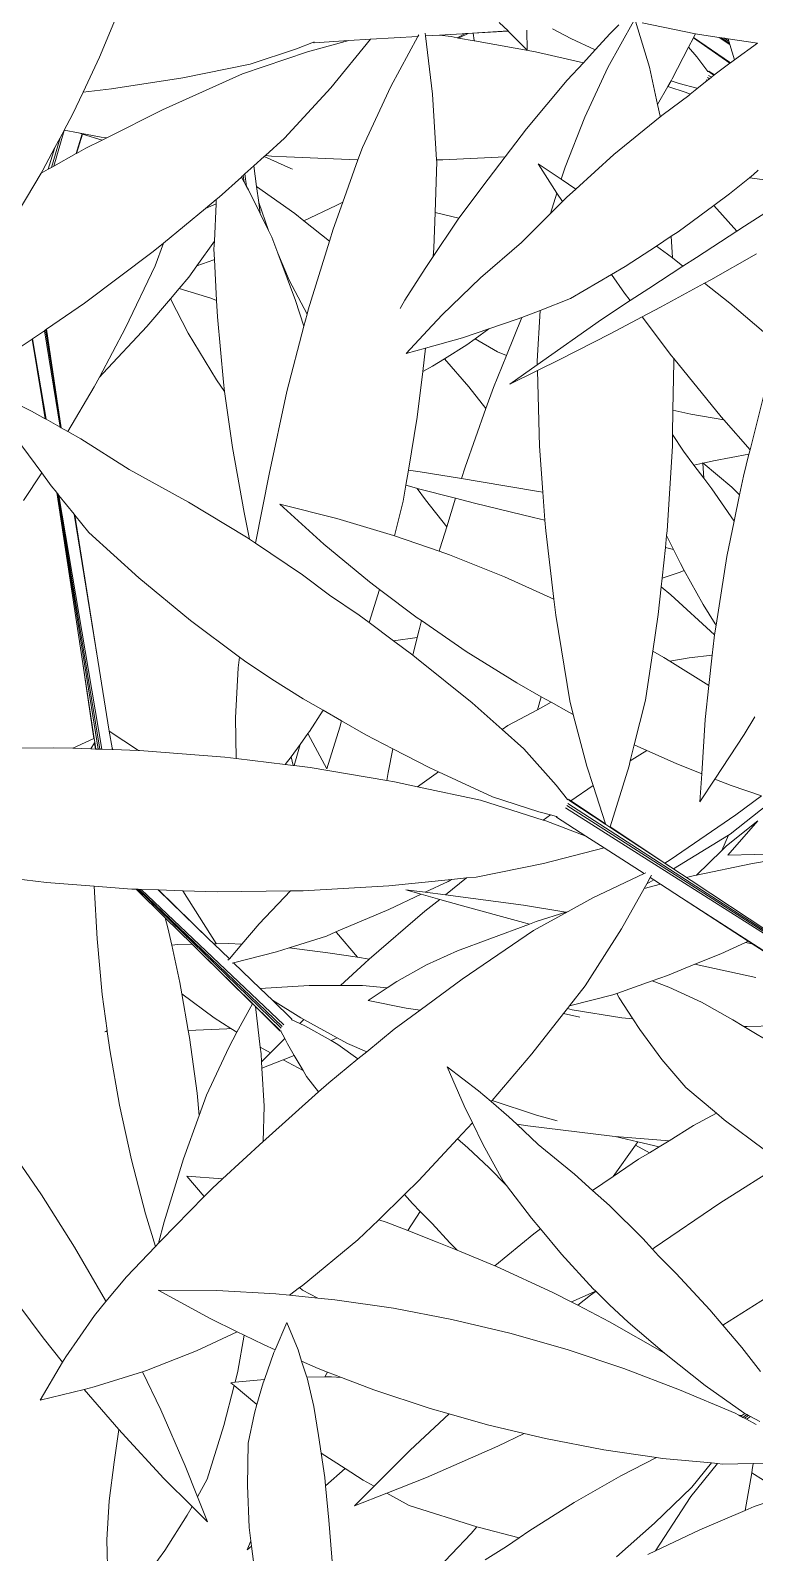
# Model space of a CAD drawing. Header units: millimetres. Extents: x 18 to 174501, y 22 to 24571.
# Drawn here: x 21893.9 to 22061.1, y 16899.7 to 17250.8 of the extents above; entities that cross this region are included whole.
import ezdxf

# ---------------------------------------------------------------- set-up
doc = ezdxf.new("R2010")
doc.units = ezdxf.units.MM
doc.header["$MEASUREMENT"] = 0
doc.layers.add('Edges', color=7, linetype='Continuous', lineweight=18)

# ---------------------------------------------------------------- blocks, each defined once
blk = doc.blocks.new('BAMBOOPLAN')
at = {"layer": 'Edges'}
for p, q in [((-0.7357, 1.843), (-0.6555, 2.0363)), ((0.6116, 1.9291), (0.5829, 1.9575)), ((1.0262, 1.963), (0.9413, 1.8085)), ((1.0326, 1.9614), (1.078, 1.8103)), ((0.1581, 1.9018), (0.3147, 1.9112)), ((0.2256, 1.7466), (0.3147, 1.9112)), ((0.3147, 1.9112), (0.3177, 1.9169)), ((0.339, 1.9127), (0.3379, 1.9216)), ((0.339, 1.9127), (0.386, 1.9155)), ((0.3623, 1.7207), (0.339, 1.9127)), ((0.386, 1.9155), (0.4607, 1.92)), ((0.386, 1.9155), (0.4238, 1.9104)), ((0.4238, 1.9104), (0.4435, 1.9069)), ((0.4435, 1.9069), (0.4719, 1.9206)), ((0.4435, 1.9069), (0.4486, 1.9059)), ((0.4486, 1.9059), (0.4544, 1.9087)), ((0.4807, 1.9211), (0.4544, 1.9087)), ((0.4544, 1.9087), (0.4802, 1.9211)), ((0.4607, 1.92), (0.6116, 1.9291)), ((0.4607, 1.92), (0.4719, 1.9206)), ((0.4719, 1.9206), (0.4802, 1.9211)), ((0.4802, 1.9211), (0.4807, 1.9211)), ((0.4807, 1.9211), (0.4966, 1.922)), ((0.4966, 1.922), (0.6122, 1.9285)), ((0.4966, 1.922), (0.4999, 1.898)), ((0.6122, 1.9285), (0.6116, 1.9291)), ((0.6753, 1.8659), (0.6122, 1.9285)), ((0.6753, 1.8659), (0.6736, 1.9319)), ((0.7587, 1.9367), (0.8189, 1.9047)), ((0.8992, 1.8666), (0.9488, 1.9204)), ((0.9488, 1.9204), (0.9773, 1.9489)), ((1.0547, 1.9559), (1.2301, 1.92)), ((1.2071, 1.8754), (1.2231, 1.9065)), ((1.2231, 1.9065), (1.2235, 1.9072)), ((1.2231, 1.9065), (1.3438, 1.8225)), ((1.2235, 1.9072), (1.2301, 1.92)), ((1.2235, 1.9072), (1.3454, 1.8236)), ((1.2301, 1.92), (1.243, 1.9173)), ((1.243, 1.9173), (1.3084, 1.9077)), ((1.3432, 1.8844), (1.3084, 1.9077)), ((1.3084, 1.9077), (1.3164, 1.9066)), ((1.3417, 1.8894), (1.3164, 1.9066)), ((1.3164, 1.9066), (1.3255, 1.9052)), ((-0.2638, 1.7878), (-0.0498, 1.8601)), ((-0.2385, 1.8203), (-0.0862, 1.8703)), ((-0.0862, 1.8703), (-0.0302, 1.8926)), ((-0.0498, 1.8601), (0.0861, 1.8975)), ((-0.0302, 1.8926), (-0.0282, 1.8935)), ((-0.0281, 1.8906), (-0.0302, 1.8926)), ((-0.0281, 1.8906), (0.0861, 1.8975)), ((0.0272, 1.7417), (0.1581, 1.9018)), ((0.0861, 1.8975), (0.1581, 1.9018)), ((0.4486, 1.9059), (0.5001, 1.8966)), ((0.5016, 1.8963), (0.4999, 1.898)), ((0.4999, 1.898), (0.5001, 1.8966)), ((0.5001, 1.8966), (0.5016, 1.8963)), ((0.5016, 1.8963), (0.7019, 1.8599)), ((0.7019, 1.8599), (0.8603, 1.8244)), ((0.8189, 1.9047), (0.8992, 1.8666)), ((0.8603, 1.8244), (0.8992, 1.8666)), ((1.1531, 1.771), (1.2071, 1.8754)), ((1.2071, 1.8754), (1.2348, 1.8436)), ((1.3255, 1.9052), (1.3398, 1.8953)), ((1.3255, 1.9052), (1.3373, 1.9035)), ((1.3373, 1.9035), (1.4342, 1.8893)), ((1.3373, 1.9035), (1.3398, 1.8953)), ((1.3398, 1.8953), (1.3417, 1.8894)), ((1.3417, 1.8894), (1.3432, 1.8844)), ((1.3432, 1.8844), (1.3591, 1.8337)), ((1.3591, 1.8337), (1.4342, 1.8891)), ((-0.79, 1.728), (-0.7357, 1.843)), ((-0.4613, 1.775), (-0.2385, 1.8203)), ((0.8073, 1.7669), (0.8603, 1.8244)), ((0.9413, 1.8085), (0.8646, 1.6452)), ((1.078, 1.8103), (1.1051, 1.6867)), ((1.2348, 1.8436), (1.2713, 1.7961)), ((1.2948, 1.7864), (1.3438, 1.8225)), ((1.3438, 1.8225), (1.3454, 1.8236)), ((1.3454, 1.8236), (1.3591, 1.8337)), ((-0.6963, 1.7387), (-0.4613, 1.775)), ((-0.5281, 1.669), (-0.2638, 1.7878)), ((0.6728, 1.6069), (0.8073, 1.7669)), ((1.1388, 1.7458), (1.1497, 1.7649)), ((1.1497, 1.7649), (1.1531, 1.771)), ((1.1497, 1.7649), (1.1762, 1.756)), ((1.1762, 1.756), (1.2344, 1.7403)), ((1.2347, 1.738), (1.2688, 1.7654)), ((1.2688, 1.7654), (1.2648, 1.768)), ((1.2688, 1.7654), (1.276, 1.7713)), ((1.276, 1.7713), (1.2693, 1.7757)), ((1.2738, 1.7968), (1.2713, 1.7961)), ((1.2713, 1.7961), (1.2728, 1.7941)), ((1.2824, 1.7764), (1.2728, 1.7828)), ((1.2756, 1.7961), (1.2738, 1.7968)), ((1.2756, 1.7961), (1.2925, 1.7846)), ((1.276, 1.7713), (1.2824, 1.7764)), ((1.2761, 1.7934), (1.291, 1.7833)), ((1.2824, 1.7764), (1.291, 1.7833)), ((1.291, 1.7833), (1.2925, 1.7846)), ((1.2925, 1.7846), (1.2948, 1.7864)), ((-0.8248, 1.6543), (-0.79, 1.728)), ((-0.79, 1.728), (-0.6963, 1.7387)), ((-0.1255, 1.5754), (0.0272, 1.7417)), ((0.1311, 1.5453), (0.2256, 1.7466)), ((0.376, 1.5047), (0.3623, 1.7207)), ((1.1051, 1.6867), (1.1388, 1.7458)), ((1.1236, 1.6542), (1.2081, 1.7166)), ((1.1388, 1.7458), (1.1991, 1.726)), ((1.1991, 1.726), (1.213, 1.7205)), ((1.2081, 1.7166), (1.213, 1.7205)), ((1.213, 1.7205), (1.2347, 1.738)), ((1.2347, 1.738), (1.2344, 1.7403)), ((1.2344, 1.7403), (1.2365, 1.7397)), ((-0.7118, 1.5771), (-0.5281, 1.669)), ((1.1051, 1.6867), (1.1135, 1.6483)), ((-0.8528, 1.6018), (-0.8248, 1.6543)), ((0.6019, 1.5144), (0.6728, 1.6069)), ((0.8646, 1.6452), (0.7999, 1.4803)), ((0.9608, 1.5223), (1.1138, 1.6463)), ((1.1135, 1.6483), (1.1138, 1.6463)), ((1.1138, 1.6463), (1.1236, 1.6542)), ((-0.8657, 1.5774), (-0.8947, 1.4791)), ((-0.8529, 1.6016), (-0.8868, 1.4835)), ((-0.8832, 1.5446), (-0.8657, 1.5774)), ((-0.8657, 1.5774), (-0.8529, 1.6016)), ((-0.8529, 1.6016), (-0.8528, 1.6018)), ((-0.8528, 1.6018), (-0.8055, 1.5932)), ((-0.8128, 1.5248), (-0.7933, 1.5896)), ((-0.8123, 1.5251), (-0.7925, 1.5894)), ((-0.8055, 1.5932), (-0.7308, 1.5797)), ((-0.8055, 1.5932), (-0.7933, 1.5896)), ((-0.7933, 1.5896), (-0.7925, 1.5894)), ((-0.7925, 1.5894), (-0.7266, 1.5698)), ((-0.7808, 1.5426), (-0.7266, 1.5698)), ((-0.7308, 1.5797), (-0.7118, 1.5771)), ((-0.7266, 1.5698), (-0.7118, 1.5771)), ((-0.1889, 1.5185), (-0.1255, 1.5754)), ((-0.9225, 1.4708), (-0.8832, 1.5446)), ((-0.905, 1.4733), (-0.8832, 1.5446)), ((-0.8868, 1.4835), (-0.8128, 1.5248)), ((-0.8128, 1.5248), (-0.8123, 1.5251)), ((-0.8123, 1.5251), (-0.7808, 1.5426)), ((-0.2266, 1.4846), (-0.1925, 1.5153)), ((-0.1925, 1.5153), (-0.1889, 1.5185)), ((-0.1052, 1.4756), (-0.1925, 1.5153)), ((-0.1889, 1.5185), (-0.1687, 1.5167)), ((-0.1687, 1.5167), (-0.1196, 1.5145)), ((-0.1196, 1.5145), (0.114, 1.5043)), ((0.1165, 1.5043), (0.1311, 1.5453)), ((0.3969, 1.5048), (0.6019, 1.5144)), ((0.5457, 1.441), (0.6019, 1.5144)), ((0.8354, 1.4082), (0.9608, 1.5223)), ((-1.0285, 1.2928), (-0.9289, 1.46)), ((-0.905, 1.4733), (-0.9289, 1.46)), ((-0.9289, 1.46), (-0.9225, 1.4708)), ((-0.905, 1.4733), (-0.8947, 1.4791)), ((-0.8947, 1.4791), (-0.8868, 1.4835)), ((-0.2616, 1.4533), (-0.2562, 1.458)), ((-0.2562, 1.458), (-0.2266, 1.4846)), ((-0.2562, 1.458), (-0.2506, 1.4168)), ((-0.2178, 1.417), (-0.2266, 1.4846)), ((-0.0995, 1.4734), (-0.1052, 1.4756)), ((0.0669, 1.3653), (0.1165, 1.5043)), ((0.114, 1.5043), (0.1165, 1.5043)), ((0.3708, 1.3308), (0.3763, 1.4987)), ((0.376, 1.5047), (0.3969, 1.5048)), ((0.3763, 1.4987), (0.376, 1.5047)), ((0.7114, 1.4913), (0.773, 1.395)), ((0.7114, 1.4913), (0.7873, 1.4404)), ((0.7999, 1.4803), (0.7873, 1.4404)), ((1.4078, 1.4455), (1.4214, 1.4565)), ((1.4214, 1.4565), (1.4373, 1.4704)), ((-0.3412, 1.3818), (-0.2679, 1.4476)), ((-0.2679, 1.4476), (-0.2661, 1.4492)), ((-0.2653, 1.443), (-0.2679, 1.4476)), ((-0.2661, 1.4492), (-0.2616, 1.4533)), ((-0.2661, 1.4492), (-0.2653, 1.443)), ((-0.2586, 1.4311), (-0.2653, 1.443)), ((-0.2616, 1.4533), (-0.2586, 1.4311)), ((-0.2506, 1.4168), (-0.2586, 1.4311)), ((-0.244, 1.4052), (-0.2506, 1.4168)), ((-0.2062, 1.3281), (-0.244, 1.4052)), ((-0.0912, 1.3274), (-0.2178, 1.417)), ((-0.2108, 1.3634), (-0.2178, 1.417)), ((0.4499, 1.3121), (0.5457, 1.441)), ((0.7873, 1.4404), (0.8354, 1.4082)), ((0.8048, 1.3804), (0.8354, 1.4082)), ((1.3419, 1.3921), (1.4078, 1.4455)), ((1.5639, 1.4239), (1.4078, 1.4455)), ((-0.3868, 1.3442), (-0.3507, 1.3739)), ((-0.3868, 1.3442), (-0.3514, 1.3591)), ((-0.3571, 1.2365), (-0.3514, 1.3591)), ((-0.3514, 1.3591), (-0.3507, 1.3739)), ((-0.3507, 1.3739), (-0.3412, 1.3818)), ((-0.1787, 1.2718), (-0.2108, 1.3634)), ((-0.2062, 1.3281), (-0.2108, 1.3634)), ((0.0353, 1.2763), (0.0669, 1.3653)), ((0.0448, 1.3537), (0.0669, 1.3653)), ((0.773, 1.395), (0.7517, 1.3276)), ((0.7517, 1.3276), (0.7911, 1.3667)), ((0.773, 1.395), (0.7911, 1.3667)), ((0.7911, 1.3667), (0.8048, 1.3804)), ((1.2909, 1.3544), (1.3419, 1.3921)), ((1.3921, 1.2855), (1.5514, 1.388)), ((-0.5248, 1.2302), (-0.3868, 1.3442)), ((-0.1787, 1.2718), (-0.2062, 1.3281)), ((-0.0615, 1.3038), (-0.0912, 1.3274)), ((-0.0615, 1.3038), (0.0448, 1.3537)), ((0.3669, 1.2134), (0.3708, 1.3308)), ((0.4499, 1.3121), (0.3708, 1.3308)), ((0.4381, 1.2962), (0.4499, 1.3121)), ((0.6556, 1.232), (0.7517, 1.3276)), ((1.173, 1.2674), (1.2909, 1.3544)), ((1.2909, 1.3544), (1.3667, 1.269)), ((-0.1677, 1.2494), (-0.1787, 1.2718)), ((0.0229, 1.2364), (-0.0615, 1.3038)), ((0.0229, 1.2364), (0.0353, 1.2763)), ((0.3648, 1.1861), (0.4381, 1.2962)), ((1.1501, 1.2525), (1.173, 1.2674)), ((1.2334, 1.1828), (1.3667, 1.269)), ((1.3667, 1.269), (1.3921, 1.2855)), ((-0.5591, 1.2019), (-0.5248, 1.2302)), ((-0.5522, 1.155), (-0.5248, 1.2302)), ((-0.4144, 1.1549), (-0.3571, 1.2365)), ((-0.3583, 1.2098), (-0.3571, 1.2365)), ((-0.3566, 1.176), (-0.3583, 1.2098)), ((-0.1481, 1.1973), (-0.1677, 1.2494)), ((-0.0473, 1.0105), (0.0229, 1.2364)), ((0.3648, 1.1861), (0.3669, 1.2134)), ((0.5212, 1.116), (0.6556, 1.232)), ((0.9981, 1.1531), (1.101, 1.2203)), ((1.101, 1.2203), (1.1501, 1.2525)), ((1.101, 1.2203), (1.1378, 1.1936)), ((1.1501, 1.2525), (1.1537, 1.1811)), ((-0.7851, 1.0319), (-0.5591, 1.2019)), ((-0.6499, 0.9512), (-0.5522, 1.155)), ((-0.4408, 1.1174), (-0.4144, 1.1549)), ((-0.4144, 1.1549), (-0.3584, 1.1753)), ((-0.3584, 1.1753), (-0.3566, 1.176)), ((-0.3499, 1.0407), (-0.3566, 1.176)), ((-0.1105, 1.1073), (-0.1481, 1.1973)), ((-0.0894, 1.041), (-0.1481, 1.1973)), ((0.3383, 1.1462), (0.3648, 1.1861)), ((1.1378, 1.1936), (1.1537, 1.1811)), ((1.1537, 1.1811), (1.1886, 1.1537)), ((1.1886, 1.1537), (1.2334, 1.1828)), ((1.2803, 1.1093), (1.4314, 1.1941)), ((-0.4729, 1.08), (-0.4408, 1.1174)), ((-0.051, 0.9962), (-0.1105, 1.1073)), ((0.2708, 1.0421), (0.3383, 1.1462)), ((0.3947, 0.9937), (0.5212, 1.116)), ((0.8179, 1.0469), (0.9531, 1.1265)), ((0.9531, 1.1265), (0.9981, 1.1531)), ((0.9531, 1.1265), (0.9956, 1.0653)), ((1.0758, 1.0804), (1.1886, 1.1537)), ((1.2596, 1.098), (1.2803, 1.1093)), ((-0.5017, 1.0463), (-0.4729, 1.08)), ((-0.4729, 1.08), (-0.3686, 1.0481)), ((0.9956, 1.0653), (1.0145, 1.0403)), ((1.0145, 1.0403), (1.0758, 1.0804)), ((1.1144, 1.0189), (1.2596, 1.098)), ((1.2596, 1.098), (1.3434, 1.0323)), ((-0.9104, 0.9462), (-0.7851, 1.0319)), ((-0.5801, 0.9548), (-0.5017, 1.0463)), ((-0.5017, 1.0463), (-0.443, 0.9334)), ((-0.3686, 1.0481), (-0.3499, 1.0407)), ((-0.3472, 0.9875), (-0.3499, 1.0407)), ((-0.0615, 0.9561), (-0.0894, 1.041)), ((-0.051, 0.9962), (-0.0473, 1.0105)), ((0.2556, 1.014), (0.2708, 1.0421)), ((0.6573, 0.9847), (0.7173, 1.008)), ((0.7173, 1.008), (0.7077, 0.8411)), ((0.7173, 1.008), (0.8179, 1.0469)), ((0.9197, 0.9783), (1.0145, 1.0403)), ((1.0545, 0.9872), (1.1144, 1.0189)), ((1.3434, 1.0323), (1.5066, 0.8941)), ((-0.7233, 0.8013), (-0.5801, 0.9548)), ((-0.3273, 0.7712), (-0.3472, 0.9875)), ((-0.1177, 0.7409), (-0.0615, 0.9561)), ((-0.0615, 0.9561), (-0.051, 0.9962)), ((0.3465, 0.9417), (0.3947, 0.9937)), ((0.5488, 0.9476), (0.6419, 0.9788)), ((0.6063, 0.859), (0.6573, 0.9847)), ((0.6419, 0.9788), (0.6573, 0.9847)), ((0.9197, 0.9783), (0.708, 0.8288)), ((0.9485, 0.9313), (1.0545, 0.9872)), ((1.0545, 0.9872), (1.1512, 0.8588)), ((-1.0006, 0.8846), (-0.9579, 0.9138)), ((-0.9579, 0.9138), (-0.9571, 0.9143)), ((-0.9579, 0.9138), (-0.9247, 0.7133)), ((-0.9571, 0.9143), (-0.9178, 0.9412)), ((-0.9571, 0.9143), (-0.9122, 0.6495)), ((-0.9178, 0.9412), (-0.9137, 0.944)), ((-0.8662, 0.6235), (-0.9178, 0.9412)), ((-0.9137, 0.944), (-0.9115, 0.9455)), ((-0.8627, 0.6215), (-0.9137, 0.944)), ((-0.9115, 0.9455), (-0.9104, 0.9462)), ((-0.9115, 0.9455), (-0.877, 0.7169)), ((-0.9104, 0.9462), (-0.877, 0.7169)), ((-0.7363, 0.7886), (-0.6499, 0.9512)), ((-0.443, 0.9334), (-0.3497, 0.7789)), ((0.2761, 0.8656), (0.3465, 0.9417)), ((0.3399, 0.8838), (0.4611, 0.9183)), ((0.3465, 0.9417), (0.3467, 0.9439)), ((0.4611, 0.9183), (0.5488, 0.9476)), ((0.4755, 0.8945), (0.5038, 0.9149)), ((0.5038, 0.9149), (0.5488, 0.9476)), ((0.5038, 0.9149), (0.5764, 0.8712)), ((0.7829, 0.8467), (0.9485, 0.9313)), ((0.2761, 0.8656), (0.3399, 0.8838)), ((0.3305, 0.8065), (0.3399, 0.8838)), ((0.4024, 0.8486), (0.4755, 0.8945)), ((0.5636, 0.7536), (0.6063, 0.859)), ((0.5764, 0.8712), (0.6063, 0.859)), ((1.1512, 0.8588), (1.1584, 0.8499)), ((0.3123, 0.656), (0.3305, 0.8065)), ((0.3305, 0.8065), (0.363, 0.8239)), ((0.363, 0.8239), (0.4024, 0.8486)), ((0.4822, 0.7566), (0.4024, 0.8486)), ((0.6181, 0.7653), (0.708, 0.8288)), ((0.6181, 0.7653), (0.7085, 0.8099)), ((0.7077, 0.8411), (0.708, 0.8288)), ((0.7085, 0.8099), (0.7829, 0.8467)), ((0.7085, 0.8099), (0.7155, 0.5608)), ((1.1584, 0.839), (1.1558, 0.6791)), ((1.1584, 0.8499), (1.1584, 0.839)), ((1.1584, 0.8499), (1.3153, 0.6573)), ((-0.8405, 0.609), (-0.7533, 0.7565)), ((-0.7533, 0.7565), (-0.7363, 0.7886)), ((-0.7363, 0.7886), (-0.7233, 0.8013)), ((-0.3497, 0.7789), (-0.3232, 0.7408)), ((-0.3232, 0.7408), (-0.3273, 0.7712)), ((0.539, 0.6848), (0.4822, 0.7566)), ((0.539, 0.6848), (0.5636, 0.7536)), ((-1.0467, 0.7194), (-0.9604, 0.6766)), ((-0.9247, 0.7133), (-0.9147, 0.6509)), ((-0.9247, 0.7133), (-0.9144, 0.6507)), ((-0.877, 0.7169), (-0.8626, 0.6215)), ((-0.2977, 0.5559), (-0.3232, 0.7408)), ((-0.1759, 0.4683), (-0.1177, 0.7409)), ((1.4103, 0.5491), (1.4549, 0.7243)), ((-0.9604, 0.6766), (-0.9147, 0.6509)), ((0.2831, 0.4814), (0.3123, 0.656)), ((0.4698, 0.4915), (0.539, 0.6848)), ((1.1558, 0.6791), (1.1545, 0.5987)), ((1.1558, 0.6791), (1.2151, 0.6664)), ((1.2151, 0.6664), (1.3235, 0.6479)), ((1.3153, 0.6573), (1.3235, 0.6479)), ((-0.9147, 0.6509), (-0.9144, 0.6507)), ((-0.9144, 0.6507), (-0.9122, 0.6495)), ((-0.9122, 0.6495), (-0.8662, 0.6235)), ((-0.8662, 0.6235), (-0.8627, 0.6215)), ((-0.8627, 0.6215), (-0.8626, 0.6215)), ((-0.8626, 0.6215), (-0.8405, 0.609)), ((-0.8405, 0.609), (-0.7976, 0.5848)), ((1.3235, 0.6479), (1.4103, 0.5491)), ((-1.0141, 0.5916), (-0.9267, 0.4729)), ((-0.7976, 0.5848), (-0.6385, 0.4837)), ((-0.2583, 0.3421), (-0.2977, 0.5559)), ((0.7155, 0.5608), (0.7267, 0.4089)), ((1.1539, 0.5603), (1.1367, 0.2822)), ((1.1545, 0.5987), (1.1539, 0.5603)), ((1.1545, 0.5987), (1.1903, 0.544)), ((1.1903, 0.544), (1.2251, 0.4979)), ((1.2251, 0.4979), (1.2538, 0.5045)), ((1.2537, 0.5062), (1.2538, 0.5045)), ((1.2537, 0.5062), (1.2552, 0.5049)), ((1.2538, 0.5045), (1.2578, 0.4547)), ((1.2552, 0.5049), (1.2893, 0.5127)), ((1.2552, 0.5049), (1.3495, 0.4258)), ((1.2893, 0.5127), (1.4065, 0.5342)), ((1.3882, 0.4623), (1.4065, 0.5342)), ((1.4065, 0.5342), (1.4103, 0.5491)), ((-0.9862, 0.3818), (-0.9267, 0.4729)), ((-0.9267, 0.4729), (-0.8955, 0.4305)), ((-0.6385, 0.4837), (-0.4424, 0.3766)), ((-0.2209, 0.241), (-0.1759, 0.4683)), ((0.2748, 0.4317), (0.2831, 0.4814)), ((0.2831, 0.4814), (0.3214, 0.4764)), ((0.3214, 0.4764), (0.4582, 0.4538)), ((0.4582, 0.4538), (0.4698, 0.4915)), ((0.4582, 0.4538), (0.5163, 0.4442)), ((1.2251, 0.4979), (1.2578, 0.4547)), ((1.2578, 0.4547), (1.2836, 0.4205)), ((1.3755, 0.4004), (1.3882, 0.4623)), ((-0.8955, 0.4305), (-0.8772, 0.4078)), ((-0.7911, -0.1557), (-0.8772, 0.4078)), ((-0.8772, 0.4078), (-0.8754, 0.4056)), ((-0.8754, 0.4056), (-0.7403, -0.4377)), ((-0.8754, 0.4056), (-0.8735, 0.4032)), ((-0.8735, 0.4032), (-0.7345, -0.4379)), ((-0.8735, 0.4032), (-0.8697, 0.3985)), ((0.266, 0.3795), (0.2748, 0.4317)), ((0.2748, 0.4317), (0.3093, 0.4224)), ((0.3093, 0.4224), (0.3122, 0.4216)), ((0.3398, 0.3834), (0.3122, 0.4216)), ((0.3122, 0.4216), (0.4383, 0.3891)), ((0.5163, 0.4442), (0.7127, 0.4113)), ((0.7127, 0.4113), (0.7267, 0.4089)), ((0.7267, 0.4089), (0.7335, 0.3167)), ((1.2836, 0.4205), (1.3577, 0.3135)), ((1.3495, 0.4258), (1.3755, 0.4004)), ((-0.8697, 0.3985), (-0.7278, -0.4381)), ((-0.8697, 0.3985), (-0.8197, 0.3366)), ((-0.4424, 0.3766), (-0.2505, 0.2611)), ((-0.1411, 0.3693), (0.0473, 0.3223)), ((-0.1411, 0.3693), (0.004, 0.2382)), ((0.2368, 0.2657), (0.266, 0.3795)), ((0.4094, 0.2953), (0.3398, 0.3834)), ((0.4094, 0.2953), (0.4383, 0.3891)), ((0.4383, 0.3891), (0.5013, 0.3729)), ((0.5013, 0.3729), (0.6953, 0.3255)), ((1.3577, 0.3135), (1.3755, 0.4004)), ((-0.8197, 0.3366), (-0.8172, 0.3335)), ((-0.7416, -0.1448), (-0.8197, 0.3366)), ((-0.7416, -0.1448), (-0.8172, 0.3335)), ((-0.8172, 0.3335), (-0.7707, 0.2759)), ((-0.2409, 0.2546), (-0.2583, 0.3421)), ((0.0473, 0.3223), (0.234, 0.2666)), ((0.6953, 0.3255), (0.7335, 0.3167)), ((0.7335, 0.3167), (0.7361, 0.2813)), ((1.3338, 0.197), (1.3577, 0.3135)), ((-0.7707, 0.2759), (-0.6067, 0.1273)), ((-0.2505, 0.2611), (-0.2409, 0.2546)), ((-0.2409, 0.2546), (-0.2209, 0.241)), ((0.234, 0.2666), (0.2368, 0.2657)), ((0.2368, 0.2657), (0.385, 0.2141)), ((0.3879, 0.2252), (0.4094, 0.2953)), ((0.7361, 0.2813), (0.763, 0.0565)), ((1.1349, 0.2659), (1.1307, 0.2269)), ((1.1367, 0.2822), (1.1349, 0.2659)), ((1.1349, 0.2659), (1.1573, 0.2205)), ((-0.2209, 0.241), (-0.0664, 0.1363)), ((0.004, 0.2382), (0.1552, 0.1134)), ((0.385, 0.2141), (0.3879, 0.2252)), ((0.385, 0.2141), (0.4185, 0.2024)), ((0.4185, 0.2024), (0.6004, 0.1299)), ((1.1307, 0.2269), (1.1199, 0.1261)), ((1.1307, 0.2269), (1.1573, 0.2205)), ((1.1573, 0.2205), (1.1802, 0.174)), ((1.1796, 0.1457), (1.1932, 0.1509)), ((1.1802, 0.174), (1.1932, 0.1509)), ((1.1932, 0.1509), (1.2559, 0.0391)), ((1.2982, -0.0292), (1.3338, 0.197)), ((-0.6067, 0.1273), (-0.4362, -0.0139)), ((-0.0664, 0.1363), (0.0231, 0.07)), ((0.1552, 0.1134), (0.1879, 0.0888)), ((0.6004, 0.1299), (0.763, 0.0565)), ((1.1199, 0.1261), (1.1168, 0.097)), ((1.1199, 0.1261), (1.1796, 0.1457)), ((0.0231, 0.07), (0.1207, 0.0034)), ((0.1534, -0.0209), (0.1879, 0.0888)), ((0.1879, 0.0888), (0.3119, -0.0047)), ((0.763, 0.0565), (0.7694, 0.0033)), ((1.1168, 0.097), (1.1069, 0.0054)), ((1.1168, 0.097), (1.1487, 0.0703)), ((1.1487, 0.0703), (1.2933, -0.0608)), ((0.1207, 0.0034), (0.1534, -0.0209)), ((0.7694, 0.0033), (0.8151, -0.2784)), ((1.1069, 0.0054), (1.0889, -0.1152)), ((1.2559, 0.0391), (1.2955, -0.0251)), ((-0.4362, -0.0139), (-0.2741, -0.1342)), ((0.1534, -0.0209), (0.2336, -0.0805)), ((0.3119, -0.0047), (0.3259, -0.0143)), ((0.3119, -0.0698), (0.318, -0.0446)), ((0.318, -0.0446), (0.3259, -0.0143)), ((0.3259, -0.0143), (0.4739, -0.1158)), ((1.2933, -0.0608), (1.2982, -0.0292)), ((1.2955, -0.0251), (1.2982, -0.0292)), ((0.2336, -0.0805), (0.3119, -0.0698)), ((0.2336, -0.0805), (0.2977, -0.1282)), ((0.2977, -0.1282), (0.3119, -0.0698)), ((1.2854, -0.1283), (1.2917, -0.0708)), ((1.2917, -0.0708), (1.2933, -0.0608)), ((-0.7037, -0.3783), (-0.7416, -0.1448)), ((-0.2787, -0.1694), (-0.2741, -0.1342)), ((-0.2741, -0.1342), (-0.2574, -0.1466)), ((-0.2574, -0.1466), (-0.1675, -0.2074)), ((0.2977, -0.1282), (0.3103, -0.1375)), ((0.3103, -0.1375), (0.4936, -0.2857)), ((0.4739, -0.1158), (0.6408, -0.2198)), ((1.0889, -0.1152), (1.0648, -0.2769)), ((1.0889, -0.1152), (1.1257, -0.1359)), ((1.1257, -0.1359), (1.1454, -0.1482)), ((1.2093, -0.1368), (1.1454, -0.1482)), ((1.1454, -0.1482), (1.2744, -0.2285)), ((1.2854, -0.1283), (1.2093, -0.1368)), ((1.2744, -0.2285), (1.2854, -0.1283)), ((-0.7543, -0.4033), (-0.7911, -0.1557)), ((-0.7534, -0.4028), (-0.7911, -0.1557)), ((-0.2877, -0.3345), (-0.2787, -0.1694)), ((-0.1675, -0.2074), (-0.0641, -0.2723)), ((0.6408, -0.2198), (0.7215, -0.2652)), ((1.2621, -0.3405), (1.2744, -0.2285)), ((-0.0641, -0.2723), (0.0015, -0.3097)), ((0.4936, -0.2857), (0.5918, -0.3727)), ((0.7086, -0.3078), (0.7215, -0.2652)), ((0.754, -0.2835), (0.7086, -0.3078)), ((0.7215, -0.2652), (0.754, -0.2835)), ((0.754, -0.2835), (0.812, -0.3162)), ((0.8151, -0.2784), (0.827, -0.3238)), ((1.0648, -0.2769), (1.0282, -0.4233)), ((-0.2848, -0.4686), (-0.2877, -0.3345)), ((-0.0429, -0.3793), (0.0015, -0.3097)), ((0.0015, -0.3097), (0.0621, -0.3443)), ((0.0568, -0.3659), (0.0621, -0.3443)), ((0.0621, -0.3443), (0.1427, -0.3904)), ((0.7086, -0.3078), (0.6107, -0.3604)), ((0.812, -0.3162), (0.827, -0.3238)), ((0.827, -0.3238), (0.8717, -0.4935)), ((1.2507, -0.5193), (1.2621, -0.3405)), ((1.3906, -0.3897), (1.4253, -0.3309)), ((-0.6073, -0.442), (-0.7037, -0.3783)), ((-0.6947, -0.4338), (-0.7037, -0.3783)), ((-0.0743, -0.4221), (-0.0482, -0.3865)), ((-0.0482, -0.3865), (-0.0429, -0.3793)), ((-0.0474, -0.3882), (-0.0482, -0.3865)), ((0.0138, -0.503), (-0.0474, -0.3882)), ((0.0138, -0.503), (0.0568, -0.3659)), ((0.1427, -0.3904), (0.2314, -0.4364)), ((0.6107, -0.3604), (0.5918, -0.3727)), ((0.5918, -0.3727), (0.6638, -0.4365)), ((1.2941, -0.5366), (1.3906, -0.3897)), ((-1.0211, -0.4348), (-0.8869, -0.433)), ((-0.8869, -0.433), (-0.8236, -0.435)), ((-0.8236, -0.435), (-0.7543, -0.4033)), ((-0.8236, -0.435), (-0.764, -0.437)), ((-0.764, -0.437), (-0.7523, -0.4167)), ((-0.764, -0.437), (-0.7492, -0.4374)), ((-0.7543, -0.4033), (-0.7534, -0.4028)), ((-0.7515, -0.4152), (-0.7534, -0.4028)), ((-0.7523, -0.4167), (-0.7515, -0.4152)), ((-0.7492, -0.4374), (-0.7523, -0.4167)), ((-0.7481, -0.4375), (-0.7515, -0.4152)), ((-0.7492, -0.4374), (-0.7481, -0.4375)), ((-0.7481, -0.4375), (-0.7403, -0.4377)), ((-0.7403, -0.4377), (-0.7345, -0.4379)), ((-0.7345, -0.4379), (-0.7278, -0.4381)), ((-0.7278, -0.4381), (-0.6938, -0.4392)), ((-0.6925, -0.4393), (-0.6947, -0.4338)), ((-0.6938, -0.4392), (-0.6947, -0.4338)), ((-0.6938, -0.4392), (-0.6925, -0.4393)), ((-0.6925, -0.4393), (-0.6073, -0.442)), ((-0.6073, -0.442), (-0.6041, -0.4421)), ((-0.6041, -0.4421), (-0.322, -0.464)), ((-0.1042, -0.4628), (-0.0743, -0.4221)), ((-0.0943, -0.4921), (-0.0743, -0.4221)), ((0.2167, -0.5144), (0.2314, -0.4364)), ((0.2314, -0.4364), (0.3538, -0.4998)), ((0.6638, -0.4365), (0.7704, -0.5562)), ((1.0282, -0.4233), (1.0148, -0.4769)), ((1.0148, -0.4769), (1.0699, -0.4422)), ((1.0282, -0.4233), (1.0699, -0.4422)), ((1.0699, -0.4422), (1.166, -0.4855)), ((-0.322, -0.464), (-0.2848, -0.4686)), ((-0.2848, -0.4686), (-0.1231, -0.4886)), ((-0.1231, -0.4886), (-0.1042, -0.4628)), ((-0.1231, -0.4886), (-0.0971, -0.4918)), ((-0.0971, -0.4918), (-0.1042, -0.4628)), ((-0.0971, -0.4918), (-0.0943, -0.4921)), ((-0.0943, -0.4921), (-0.0413, -0.4987)), ((-0.0413, -0.4987), (0.2119, -0.5416)), ((0.3538, -0.4998), (0.3819, -0.5128)), ((0.8717, -0.4935), (0.8926, -0.5579)), ((1.0108, -0.4927), (0.9482, -0.6936)), ((1.0148, -0.4769), (1.0108, -0.4927)), ((1.166, -0.4855), (1.2507, -0.5193)), ((0.2119, -0.5416), (0.2167, -0.5144)), ((0.2119, -0.5416), (0.2373, -0.546)), ((0.2373, -0.546), (0.3134, -0.5621)), ((0.3819, -0.5128), (0.3134, -0.5621)), ((0.3819, -0.5128), (0.5603, -0.5949)), ((1.2449, -0.6114), (1.2507, -0.5193)), ((1.2449, -0.6114), (1.2941, -0.5366)), ((1.2941, -0.5366), (1.3479, -0.5581)), ((0.3134, -0.5621), (0.5208, -0.6062)), ((0.5603, -0.5949), (0.7128, -0.6445)), ((0.7704, -0.5562), (0.8074, -0.6033)), ((0.8191, -0.6081), (0.8926, -0.5579)), ((0.8926, -0.5579), (0.9337, -0.684)), ((1.3479, -0.5581), (1.4476, -0.5922)), ((1.3627, -0.6549), (1.4476, -0.5922)), ((0.5208, -0.6062), (0.728, -0.6716)), ((0.7128, -0.6445), (0.7514, -0.6544)), ((1.7784, -1.2505), (0.8013, -0.6315)), ((1.7801, -1.2468), (0.8057, -0.6237)), ((0.8099, -0.6026), (0.8074, -0.6033)), ((0.8074, -0.6033), (0.809, -0.6053)), ((1.7811, -1.2448), (0.8091, -0.6165)), ((0.8118, -0.6033), (0.8099, -0.6026)), ((0.8118, -0.6033), (0.8191, -0.6081)), ((0.8123, -0.6059), (0.9344, -0.6861)), ((0.8191, -0.6081), (0.9337, -0.684)), ((1.3447, -0.7176), (1.4705, -0.6183)), ((0.728, -0.6716), (0.7514, -0.6544)), ((0.728, -0.6716), (0.7361, -0.6742)), ((0.7361, -0.6742), (0.8679, -0.7243)), ((0.7514, -0.6544), (0.7712, -0.6595)), ((0.7717, -0.6624), (0.7712, -0.6595)), ((0.7712, -0.6595), (0.7733, -0.6601)), ((0.7717, -0.6624), (0.8679, -0.7243)), ((0.9337, -0.684), (0.9344, -0.6861)), ((0.9344, -0.6861), (0.9478, -0.6949)), ((0.9482, -0.6936), (0.9478, -0.6949)), ((0.9478, -0.6949), (1.2157, -0.8709)), ((0.9482, -0.6936), (1.1291, -0.8135)), ((1.1464, -0.8026), (1.3627, -0.6549)), ((1.3321, -0.7567), (1.4357, -0.6736)), ((1.3363, -0.7877), (1.4357, -0.6736)), ((0.8679, -0.7243), (0.9286, -0.7633)), ((1.1577, -0.8324), (1.3392, -0.7209)), ((1.3171, -0.7714), (1.3392, -0.7209)), ((1.3392, -0.7209), (1.3447, -0.7176)), ((0.7284, -0.8152), (0.9286, -0.7633)), ((0.9286, -0.7633), (1.0605, -0.8482)), ((1.1291, -0.8135), (1.1464, -0.8026)), ((1.2333, -0.8531), (1.3171, -0.7714)), ((1.3171, -0.7714), (1.3321, -0.7567)), ((1.3363, -0.7877), (1.5146, -0.783)), ((1.4125, -0.8158), (1.5856, -0.7861)), ((0.5069, -0.8593), (0.7284, -0.8152)), ((0.8913, -0.9284), (1.0605, -0.8482)), ((1.0605, -0.8482), (1.0663, -0.8455)), ((1.1291, -0.8135), (1.1577, -0.8324)), ((1.1577, -0.8324), (1.2009, -0.8611)), ((1.2333, -0.8531), (1.4125, -0.8158)), ((-1.0562, -0.8594), (-0.9113, -0.8773)), ((-0.9113, -0.8773), (-0.7532, -0.8895)), ((-0.744, -1.0633), (-0.7532, -0.8895)), ((-0.7532, -0.8895), (-0.6292, -0.8992)), ((-0.6292, -0.8992), (-0.6145, -0.8996)), ((-0.5189, -0.9935), (-0.6145, -0.8996)), ((-0.6145, -0.8996), (-0.6094, -0.8998)), ((-0.6094, -0.8998), (-0.1366, -1.357)), ((-0.6094, -0.8998), (-0.605, -0.9)), ((-0.605, -0.9), (-0.1329, -1.3521)), ((-0.605, -0.9), (-0.5987, -0.9002)), ((-0.5987, -0.9002), (-0.1284, -1.3468)), ((-0.5987, -0.9002), (-0.5429, -0.902)), ((-0.3762, -1.0626), (-0.5429, -0.902)), ((-0.5429, -0.902), (-0.5415, -0.902)), ((-0.3762, -1.0626), (-0.5415, -0.902)), ((-0.5415, -0.902), (-0.4614, -0.9046)), ((-0.0636, -0.9046), (0.2185, -0.8881)), ((0.2185, -0.8881), (0.4257, -0.8674)), ((0.2746, -0.9013), (0.3252, -0.9158)), ((0.2746, -0.9013), (0.3382, -0.9096)), ((0.4141, -0.8736), (0.3382, -0.9096)), ((0.4049, -0.9183), (0.4749, -0.8625)), ((0.4257, -0.8674), (0.4141, -0.8736)), ((0.4257, -0.8674), (0.4749, -0.8625)), ((0.4749, -0.8625), (0.5069, -0.8593)), ((0.9863, -1.0301), (1.0611, -0.8968)), ((1.0611, -0.8968), (1.0697, -0.8814)), ((1.0611, -0.8968), (1.1147, -0.8831)), ((1.0697, -0.8814), (1.0809, -0.8614)), ((1.0697, -0.8814), (1.0925, -0.8688)), ((1.0809, -0.8614), (1.0853, -0.8535)), ((1.0809, -0.8614), (1.0925, -0.8688)), ((1.0925, -0.8688), (1.1147, -0.8831)), ((1.1147, -0.8831), (1.1835, -0.9274)), ((1.2009, -0.8611), (1.2266, -0.8545)), ((1.2009, -0.8611), (1.2157, -0.8709)), ((1.2157, -0.8709), (1.4724, -1.0395)), ((1.2266, -0.8545), (1.2333, -0.8531)), ((-0.3512, -1.0787), (-0.4614, -0.9046)), ((-0.4614, -0.9046), (-0.3464, -0.9083)), ((-0.3464, -0.9083), (-0.1058, -0.9051)), ((-0.1058, -0.9051), (-0.2097, -1.0138)), ((-0.1058, -0.9051), (-0.0636, -0.9046)), ((0.3252, -0.9158), (0.218, -0.9667)), ((0.3252, -0.9158), (0.3862, -0.9332)), ((0.337, -0.9724), (0.3862, -0.9332)), ((0.3382, -0.9096), (0.4049, -0.9183)), ((0.3862, -0.9332), (0.4613, -0.9546)), ((0.6629, -0.952), (0.4049, -0.9183)), ((0.6629, -0.952), (0.8028, -0.9751)), ((0.8103, -0.9727), (0.8913, -0.9284)), ((1.1835, -0.9274), (1.4043, -1.0707)), ((1.1835, -0.9274), (1.7571, -1.2965)), ((-0.5101, -1.0269), (-0.5189, -0.9935)), ((-0.43, -1.0807), (-0.5189, -0.9935)), ((0.218, -0.9667), (0.0442, -1.0405)), ((0.1541, -1.1296), (0.337, -0.9724)), ((0.4613, -0.9546), (0.6508, -1.006)), ((0.6961, -1.0351), (0.8103, -0.9727)), ((0.7045, -1.006), (0.8028, -0.9751)), ((0.8028, -0.9751), (0.8103, -0.9727)), ((-0.4978, -1.0836), (-0.5101, -1.0269)), ((-0.2097, -1.0138), (-0.2669, -1.0808)), ((0.0442, -1.0405), (0.013, -1.0538)), ((0.0455, -1.0419), (0.0442, -1.0405)), ((0.1146, -1.1238), (0.0455, -1.0419)), ((0.46, -1.1955), (0.6961, -1.0351)), ((0.5512, -1.0631), (0.6826, -1.0142)), ((0.6508, -1.006), (0.6826, -1.0142)), ((0.6826, -1.0142), (0.7045, -1.006)), ((0.8666, -1.2176), (0.9863, -1.0301)), ((-0.7268, -1.2467), (-0.744, -1.0633)), ((-0.4978, -1.0836), (-0.4777, -1.0816)), ((-0.4708, -1.2069), (-0.4978, -1.0836)), ((-0.4777, -1.0816), (-0.43, -1.0807)), ((-0.4093, -1.101), (-0.43, -1.0807)), ((-0.2314, -1.277), (-0.4093, -1.101)), ((-0.2309, -1.2761), (-0.4093, -1.101)), ((-0.3589, -1.0792), (-0.3762, -1.0626)), ((-0.3589, -1.0792), (-0.3509, -1.0791)), ((-0.3076, -1.1286), (-0.3589, -1.0792)), ((-0.3509, -1.0791), (-0.3512, -1.0787)), ((-0.3509, -1.0791), (-0.312, -1.0783)), ((-0.312, -1.0783), (-0.2669, -1.0808)), ((-0.2669, -1.0808), (-0.3076, -1.1286)), ((-0.1099, -1.0925), (-0.1524, -1.1059)), ((0.013, -1.0538), (-0.1099, -1.0925)), ((-0.1099, -1.0925), (0.0171, -1.1095)), ((0.3432, -1.1491), (0.4454, -1.1022)), ((0.4454, -1.1022), (0.5512, -1.0631)), ((1.314, -1.1122), (1.3945, -1.0752)), ((1.3945, -1.0752), (1.4043, -1.0707)), ((1.3945, -1.0752), (1.4172, -1.0791)), ((1.4043, -1.0707), (1.4172, -1.0791)), ((1.4172, -1.0791), (1.6828, -1.2516)), ((-0.3076, -1.1286), (-0.3122, -1.1339)), ((-0.294, -1.1418), (-0.2988, -1.143)), ((-0.1524, -1.1059), (-0.294, -1.1418)), ((-0.2059, -1.2266), (-0.294, -1.1418)), ((0.0171, -1.1095), (0.1146, -1.1238)), ((0.0586, -1.217), (0.1388, -1.1428)), ((0.1146, -1.1238), (0.1541, -1.1296)), ((0.1388, -1.1428), (0.1541, -1.1296)), ((0.2449, -1.2037), (0.3432, -1.1491)), ((1.1372, -1.1838), (1.228, -1.147)), ((1.228, -1.147), (1.314, -1.1122)), ((1.228, -1.147), (1.2323, -1.148)), ((1.2323, -1.148), (1.4288, -1.1909)), ((0.2131, -1.2247), (0.2449, -1.2037)), ((0.3222, -1.2977), (0.46, -1.1955)), ((0.9705, -1.2427), (1.0869, -1.2016)), ((1.0869, -1.2016), (1.1372, -1.1838)), ((1.0869, -1.2016), (1.1426, -1.2226)), ((-0.7108, -1.3651), (-0.7268, -1.2467)), ((-0.4643, -1.2442), (-0.4708, -1.2069)), ((-0.4643, -1.2442), (-0.3572, -1.3231)), ((-0.443, -1.3652), (-0.4643, -1.2442)), ((-0.0448, -1.2171), (-0.2059, -1.2266)), ((-0.1653, -1.2656), (-0.2059, -1.2266)), ((0.0586, -1.217), (-0.0448, -1.2171)), ((0.1313, -1.2169), (0.0586, -1.217)), ((0.2131, -1.2247), (0.1313, -1.2169)), ((0.1508, -1.2659), (0.2131, -1.2247)), ((0.8149, -1.2835), (0.8666, -1.2176)), ((0.8149, -1.2835), (0.9572, -1.2474)), ((0.9572, -1.2474), (0.9705, -1.2427)), ((0.9705, -1.2427), (0.9786, -1.2572)), ((1.1426, -1.2226), (1.2498, -1.2723)), ((-0.2824, -1.371), (-0.2314, -1.277)), ((-0.2314, -1.277), (-0.2309, -1.2761)), ((-0.222, -1.2848), (-0.2309, -1.2761)), ((-0.2218, -1.2865), (-0.222, -1.2848)), ((-0.1406, -1.3646), (-0.222, -1.2848)), ((-0.1407, -1.3668), (-0.2218, -1.2865)), ((-0.2057, -1.4198), (-0.2218, -1.2865)), ((-0.072, -1.3239), (-0.1653, -1.2656)), ((-0.1011, -1.3276), (-0.1653, -1.2656)), ((0.1508, -1.2659), (0.2756, -1.2912)), ((0.2364, -1.3613), (0.3222, -1.2977)), ((0.2756, -1.2912), (0.3222, -1.2977)), ((0.7949, -1.309), (0.8078, -1.2925)), ((0.8078, -1.2925), (0.8149, -1.2835)), ((0.8078, -1.2925), (0.8233, -1.2974)), ((0.8233, -1.2974), (0.9873, -1.323)), ((0.9786, -1.2572), (1.0235, -1.327)), ((1.2498, -1.2723), (1.3529, -1.3296)), ((-0.3572, -1.3231), (-0.3025, -1.3581)), ((-0.1011, -1.3298), (-0.1026, -1.3291)), ((-0.1011, -1.3276), (-0.1011, -1.3298)), ((-0.075, -1.3424), (-0.1011, -1.3298)), ((-0.075, -1.3424), (-0.062, -1.3294)), ((-0.0587, -1.3502), (-0.075, -1.3424)), ((-0.062, -1.3294), (-0.072, -1.3239)), ((0.0481, -1.3897), (-0.062, -1.3294)), ((0.0279, -1.3985), (-0.0587, -1.3502)), ((0.6904, -1.4422), (0.7949, -1.309)), ((0.8482, -1.3213), (0.7949, -1.309)), ((0.9873, -1.323), (1.0235, -1.327)), ((1.0235, -1.327), (1.0462, -1.3621)), ((1.3529, -1.3296), (1.3897, -1.3517)), ((1.3897, -1.3517), (1.4005, -1.3518)), ((1.3897, -1.3517), (1.4965, -1.4156)), ((1.4005, -1.3518), (1.492, -1.3498)), ((-0.7178, -1.3691), (-0.7108, -1.3651)), ((-0.7178, -1.3691), (-0.7103, -1.369)), ((-0.7103, -1.369), (-0.7108, -1.3651)), ((-0.7021, -1.4294), (-0.7103, -1.369)), ((-0.443, -1.3652), (-0.3163, -1.3593)), ((-0.4388, -1.3885), (-0.443, -1.3652)), ((-0.4142, -1.5712), (-0.4388, -1.3885)), ((-0.3163, -1.3593), (-0.3025, -1.3581)), ((-0.3097, -1.4213), (-0.2824, -1.371)), ((-0.3025, -1.3581), (-0.2824, -1.371)), ((-0.1714, -1.4386), (-0.1248, -1.3921)), ((-0.1407, -1.3668), (-0.1394, -1.3676)), ((-0.1394, -1.3676), (-0.1373, -1.3674)), ((-0.1373, -1.3674), (-0.1382, -1.3657)), ((-0.1248, -1.3921), (-0.1373, -1.3674)), ((-0.1161, -1.409), (-0.1248, -1.3921)), ((0.0279, -1.3985), (0.0481, -1.3897)), ((0.0505, -1.4111), (0.0279, -1.3985)), ((0.0825, -1.4085), (0.0481, -1.3897)), ((0.1454, -1.4354), (0.2364, -1.3613)), ((1.0462, -1.3621), (1.1195, -1.4609)), ((-0.6701, -1.611), (-0.7021, -1.4294)), ((-0.3835, -1.5783), (-0.3097, -1.4213)), ((-0.2057, -1.4198), (-0.1714, -1.4386)), ((-0.2031, -1.4417), (-0.2057, -1.4198)), ((-0.2014, -1.4685), (-0.2031, -1.4417)), ((-0.2014, -1.4685), (-0.1714, -1.4386)), ((-0.1296, -1.4615), (-0.0935, -1.4473)), ((-0.0935, -1.4473), (-0.1161, -1.409)), ((-0.0639, -1.4975), (-0.0935, -1.4473)), ((0.1166, -1.4589), (0.0505, -1.4111)), ((0.1454, -1.4354), (0.0825, -1.4085)), ((0.1166, -1.4589), (0.1454, -1.4354)), ((0.559, -1.5962), (0.6904, -1.4422)), ((-0.2001, -1.4891), (-0.2014, -1.4685)), ((-0.2001, -1.4891), (-0.1296, -1.4615)), ((-0.1922, -1.6148), (-0.2001, -1.4891)), ((-0.1296, -1.4615), (-0.0639, -1.4975)), ((-0.0526, -1.5167), (-0.0639, -1.4975)), ((0.0204, -1.5372), (0.1166, -1.4589)), ((0.4107, -1.4847), (0.4673, -1.6136)), ((0.4107, -1.4847), (0.5143, -1.5641)), ((1.1195, -1.4609), (1.1983, -1.5533)), ((-0.0137, -1.5677), (-0.0526, -1.5167)), ((-0.0137, -1.5677), (0.0204, -1.5372)), ((1.1983, -1.5533), (1.2989, -1.6372)), ((-0.4073, -1.6448), (-0.4142, -1.5712)), ((-0.4073, -1.6448), (-0.3835, -1.5783)), ((-0.1876, -1.7229), (-0.0137, -1.5677)), ((0.5143, -1.5641), (0.5561, -1.5996)), ((0.5561, -1.5996), (0.559, -1.5962)), ((0.5561, -1.5996), (0.6145, -1.6494)), ((0.7059, -1.6445), (0.559, -1.5962)), ((-0.6308, -1.791), (-0.6701, -1.611)), ((-0.4585, -1.788), (-0.4073, -1.6448)), ((-0.1962, -1.7308), (-0.1922, -1.6148)), ((0.4673, -1.6136), (0.4949, -1.6698)), ((0.6145, -1.6494), (0.6403, -1.6736)), ((0.7736, -1.6634), (0.7059, -1.6445)), ((1.2236, -1.6788), (1.2989, -1.6372)), ((1.2989, -1.6372), (1.3252, -1.6592)), ((0.4454, -1.7227), (0.4949, -1.6698)), ((0.4949, -1.6698), (0.529, -1.7393)), ((0.6403, -1.6736), (0.6775, -1.6799)), ((0.6403, -1.6736), (0.7112, -1.7404)), ((0.6775, -1.6799), (0.9557, -1.714)), ((1.1427, -1.7283), (1.2236, -1.6788)), ((1.3252, -1.6592), (1.4574, -1.7583)), ((-0.9273, -1.9068), (-1.0426, -1.7382)), ((-0.3305, -1.8542), (-0.1962, -1.7308)), ((-0.1962, -1.7308), (-0.1876, -1.7229)), ((0.3172, -1.8598), (0.4454, -1.7227)), ((0.4796, -1.7523), (0.4454, -1.7227)), ((0.549, -1.8175), (0.4796, -1.7523)), ((0.529, -1.7393), (0.5957, -1.8614)), ((0.7112, -1.7404), (0.8307, -1.8387)), ((0.9557, -1.714), (0.9652, -1.7147)), ((0.9585, -1.8464), (1.0321, -1.7435)), ((0.9652, -1.7147), (1.1427, -1.7283)), ((1.0403, -1.732), (0.9652, -1.7147)), ((1.0321, -1.7435), (1.0403, -1.732)), ((1.0321, -1.7435), (1.0781, -1.7679)), ((1.1102, -1.7482), (1.0403, -1.732)), ((1.0781, -1.7679), (1.1102, -1.7482)), ((1.1102, -1.7482), (1.1427, -1.7283)), ((-0.5844, -1.969), (-0.6308, -1.791)), ((-0.523, -1.9953), (-0.4585, -1.788)), ((0.9585, -1.8464), (1.0426, -1.7896)), ((1.0426, -1.7896), (1.0781, -1.7679)), ((1.3104, -1.9341), (1.523, -1.8002)), ((-0.4473, -1.8449), (-0.3908, -1.9123)), ((-0.4473, -1.8449), (-0.3305, -1.8542)), ((-0.3646, -1.8856), (-0.3305, -1.8542)), ((0.607, -1.8762), (0.549, -1.8175)), ((0.8307, -1.8387), (0.8907, -1.8924)), ((0.8907, -1.8924), (0.9585, -1.8464)), ((-0.3908, -1.9123), (-0.3646, -1.8856)), ((0.1851, -1.9887), (0.2699, -1.9059)), ((0.2699, -1.9059), (0.3172, -1.8598)), ((0.2966, -1.9354), (0.2699, -1.9059)), ((0.5957, -1.8614), (0.607, -1.8762)), ((0.607, -1.8762), (0.6891, -1.984)), ((0.8907, -1.8924), (0.9464, -1.9422)), ((-0.8184, -2.0793), (-0.9273, -1.9068)), ((-0.5328, -2.0571), (-0.3908, -1.9123)), ((0.3223, -1.9615), (0.2966, -1.9354)), ((0.9464, -1.9422), (1.056, -2.0511)), ((1.094, -2.0819), (1.3104, -1.9341)), ((-0.5515, -2.0767), (-0.5844, -1.969)), ((-0.5417, -2.0664), (-0.523, -1.9953)), ((0.1165, -2.0556), (0.1851, -1.9887)), ((0.1851, -1.9887), (0.2102, -1.9971)), ((0.2102, -1.9971), (0.2813, -2.0248)), ((0.2813, -2.0248), (0.3223, -1.9615)), ((0.3612, -2.0011), (0.3223, -1.9615)), ((0.4196, -2.0653), (0.3612, -2.0011)), ((0.6891, -1.984), (0.7183, -2.0191)), ((-0.0669, -2.2062), (0.1165, -2.0556)), ((0.2813, -2.0248), (0.3782, -2.0627)), ((0.5682, -2.1403), (0.6969, -2.035)), ((0.6969, -2.035), (0.7183, -2.0191)), ((0.7183, -2.0191), (0.7877, -2.1025)), ((1.056, -2.0511), (1.0883, -2.0861)), ((-0.7163, -2.2553), (-0.8184, -2.0793)), ((-0.6472, -2.1767), (-0.5515, -2.0767)), ((-0.5515, -2.0767), (-0.5417, -2.0664)), ((-0.5417, -2.0664), (-0.5328, -2.0571)), ((0.3782, -2.0627), (0.4434, -2.0893)), ((0.4434, -2.0893), (0.4196, -2.0653)), ((0.4434, -2.0893), (0.5682, -2.1403)), ((0.7877, -2.1025), (0.8927, -2.2161)), ((1.0883, -2.0861), (1.094, -2.0819)), ((1.0883, -2.0861), (1.1085, -2.1079)), ((0.5682, -2.1403), (0.5717, -2.1417)), ((0.5717, -2.1417), (0.7614, -2.2293)), ((1.1085, -2.1079), (1.1662, -2.1657)), ((-0.7145, -2.2588), (-0.6472, -2.1767)), ((-0.0757, -2.2127), (-0.0669, -2.2062)), ((1.1662, -2.1657), (1.277, -2.2855)), ((-0.9219, -2.3784), (-1.0434, -2.2141)), ((-0.7145, -2.2588), (-0.7163, -2.2553)), ((-0.5428, -2.2208), (-0.3486, -2.2226)), ((-0.5428, -2.2208), (-0.3711, -2.3145)), ((-0.3486, -2.2226), (-0.154, -2.2332)), ((-0.154, -2.2332), (-0.1096, -2.2376)), ((-0.1096, -2.2376), (-0.0757, -2.2127)), ((-0.1096, -2.2376), (-0.0153, -2.247)), ((-0.0757, -2.2127), (-0.0658, -2.2207)), ((-0.0658, -2.2207), (-0.0153, -2.247)), ((-0.0153, -2.247), (0.0404, -2.2526)), ((0.0404, -2.2526), (0.2342, -2.2807)), ((0.7614, -2.2293), (0.8199, -2.2596)), ((0.8199, -2.2596), (0.8261, -2.2572)), ((0.8261, -2.2572), (0.8981, -2.2256)), ((0.8415, -2.2708), (0.8832, -2.2375)), ((0.8832, -2.2375), (0.8986, -2.2262)), ((0.8927, -2.2161), (0.901, -2.2243)), ((0.8981, -2.2256), (0.901, -2.2243)), ((0.8986, -2.2262), (0.8981, -2.2256)), ((0.8986, -2.2262), (0.9011, -2.2244)), ((0.901, -2.2243), (0.9011, -2.2244)), ((0.9011, -2.2244), (0.9462, -2.2693)), ((1.3204, -2.3365), (1.4878, -2.231)), ((-0.847, -2.4405), (-0.752, -2.3046)), ((-0.752, -2.3046), (-0.7145, -2.2588)), ((0.2342, -2.2807), (0.4268, -2.3175)), ((0.8199, -2.2596), (0.8415, -2.2708)), ((0.8415, -2.2708), (0.9468, -2.3254)), ((0.9462, -2.2693), (1.0081, -2.3266)), ((1.277, -2.2855), (1.3204, -2.3365)), ((-0.3711, -2.3145), (-0.2818, -2.3581)), ((-0.118, -2.3278), (-0.1565, -2.4173)), ((-0.118, -2.3278), (-0.0811, -2.4181)), ((0.4268, -2.3175), (0.6179, -2.3628)), ((0.9468, -2.3254), (1.1278, -2.4288)), ((1.0081, -2.3266), (1.1278, -2.4288)), ((1.3204, -2.3365), (1.3827, -2.4095)), ((-0.8577, -2.4588), (-0.9219, -2.3784)), ((-0.4159, -2.4212), (-0.2818, -2.3581)), ((-0.2818, -2.3581), (-0.2592, -2.3692)), ((-0.2791, -2.4877), (-0.2592, -2.3692)), ((-0.2592, -2.3692), (-0.195, -2.4006)), ((-0.195, -2.4006), (-0.1565, -2.4173)), ((0.6179, -2.3628), (0.8069, -2.4166)), ((-0.8577, -2.4588), (-0.847, -2.4405)), ((-0.5809, -2.4854), (-0.4159, -2.4212)), ((-0.1605, -2.4268), (-0.1921, -2.5154)), ((-0.1565, -2.4173), (-0.1605, -2.4268)), ((-0.0811, -2.4181), (-0.0691, -2.4553)), ((-0.0691, -2.4553), (-0.015, -2.4789)), ((-0.0691, -2.4553), (-0.052, -2.5083)), ((0.8069, -2.4166), (0.9934, -2.4787)), ((1.1278, -2.4288), (1.1333, -2.4335)), ((1.1333, -2.4335), (1.2625, -2.5352)), ((1.3827, -2.4095), (1.4448, -2.4894)), ((-0.9318, -2.584), (-0.8577, -2.4588)), ((-0.753, -2.5398), (-0.5944, -2.4897)), ((-0.5944, -2.4897), (-0.5809, -2.4854)), ((-0.5333, -2.6159), (-0.5944, -2.4897)), ((-0.2886, -2.5247), (-0.2791, -2.4877)), ((-0.052, -2.5083), (0.0075, -2.5071)), ((-0.052, -2.5083), (-0.0513, -2.5104)), ((-0.015, -2.4789), (0.0161, -2.4908)), ((0.0075, -2.5071), (0.0161, -2.4908)), ((0.0075, -2.5071), (0.0295, -2.5066)), ((0.0161, -2.4908), (0.0623, -2.5085)), ((0.0295, -2.5066), (0.0623, -2.5085)), ((0.9934, -2.4787), (1.1769, -2.549)), ((-0.9318, -2.584), (-0.786, -2.5479)), ((-0.786, -2.5479), (-0.753, -2.5398)), ((-0.6718, -2.6806), (-0.786, -2.5479)), ((-0.3253, -2.667), (-0.2913, -2.5351)), ((-0.3022, -2.526), (-0.2886, -2.5247)), ((-0.3022, -2.526), (-0.2913, -2.5351)), ((-0.2913, -2.5351), (-0.2164, -2.598)), ((-0.2886, -2.5247), (-0.1921, -2.5154)), ((-0.196, -2.5263), (-0.2164, -2.598)), ((-0.1921, -2.5154), (-0.196, -2.5263)), ((-0.0513, -2.5104), (-0.0287, -2.6044)), ((0.0623, -2.5085), (0.1685, -2.5492)), ((0.1685, -2.5492), (0.355, -2.6113)), ((1.1769, -2.549), (1.3605, -2.6267)), ((1.2625, -2.5352), (1.3891, -2.6252)), ((-0.2164, -2.598), (-0.2244, -2.6259)), ((-0.0287, -2.6044), (-0.0133, -2.7)), ((-0.4529, -2.7995), (-0.5333, -2.6159)), ((-0.2244, -2.6259), (-0.2455, -2.7255)), ((0.289, -2.7482), (0.4176, -2.6291)), ((0.355, -2.6113), (0.4176, -2.6291)), ((0.4176, -2.6291), (0.544, -2.6651)), ((1.3605, -2.6267), (1.3732, -2.6334)), ((1.3732, -2.6334), (1.3816, -2.6339)), ((1.3732, -2.6334), (1.3784, -2.6362)), ((1.3784, -2.6362), (1.3816, -2.6339)), ((1.3784, -2.6362), (1.3794, -2.6368)), ((1.3794, -2.6368), (1.3833, -2.634)), ((1.3794, -2.6368), (1.3865, -2.6405)), ((1.3816, -2.6339), (1.3833, -2.634)), ((1.3833, -2.634), (1.3929, -2.6272)), ((1.3998, -2.6309), (1.3865, -2.6405)), ((1.3865, -2.6405), (1.3918, -2.6433)), ((1.3891, -2.6252), (1.3929, -2.6272)), ((1.405, -2.6337), (1.3918, -2.6433)), ((1.3918, -2.6433), (1.3979, -2.6466)), ((1.3929, -2.6272), (1.3998, -2.6309)), ((1.411, -2.6369), (1.3979, -2.6466)), ((1.3979, -2.6466), (1.4297, -2.6634)), ((1.3998, -2.6309), (1.405, -2.6337)), ((1.405, -2.6337), (1.411, -2.6369)), ((1.411, -2.6369), (1.4427, -2.654)), ((-0.6874, -2.7875), (-0.6718, -2.6806)), ((-0.6615, -2.6926), (-0.6718, -2.6806)), ((-0.5233, -2.8416), (-0.6615, -2.6926)), ((-0.3811, -2.8439), (-0.3253, -2.667)), ((-0.0133, -2.7), (-0.0047, -2.7585)), ((0.544, -2.6651), (0.6648, -2.6938)), ((0.5785, -2.7355), (0.6648, -2.6938)), ((0.6648, -2.6938), (0.7351, -2.7104)), ((-0.2455, -2.7255), (-0.2474, -2.8646)), ((-0.0047, -2.7585), (0.0072, -2.839)), ((-0.0047, -2.7585), (0.0741, -2.8089)), ((0.1701, -2.8669), (0.289, -2.7482)), ((0.343, -2.8384), (0.5785, -2.7355)), ((0.7351, -2.7104), (0.9277, -2.7472)), ((0.9277, -2.7472), (1.1019, -2.7725)), ((-0.7044, -2.9154), (-0.6874, -2.7875)), ((-0.4128, -2.9018), (-0.4529, -2.7995)), ((0.0098, -2.8657), (0.0741, -2.8089)), ((0.0741, -2.8089), (0.1334, -2.8468)), ((0.9836, -2.8332), (1.1019, -2.7725)), ((1.1019, -2.7725), (1.1215, -2.7753)), ((1.1215, -2.7753), (1.2832, -2.7906)), ((1.2149, -2.9014), (1.3025, -2.7925)), ((1.2178, -2.8707), (1.2832, -2.7906)), ((1.2832, -2.7906), (1.3025, -2.7925)), ((1.3025, -2.7925), (1.3195, -2.7941)), ((1.3195, -2.7941), (1.42, -2.7924)), ((1.4175, -2.8131), (1.42, -2.7924)), ((1.42, -2.7924), (1.4724, -2.7915)), ((-0.4306, -2.9344), (-0.5233, -2.8416)), ((-0.4128, -2.9018), (-0.3811, -2.8439)), ((0.0072, -2.839), (0.0098, -2.8657)), ((0.1334, -2.8468), (0.1701, -2.8669)), ((0.2118, -2.8898), (0.343, -2.8384)), ((0.8301, -2.9211), (0.9836, -2.8332)), ((1.3939, -2.9467), (1.4158, -2.8228)), ((1.4158, -2.8228), (1.4175, -2.8131)), ((1.4158, -2.8228), (1.4928, -2.8718)), ((-0.3802, -2.9848), (-0.4128, -2.9018)), ((-0.2474, -2.8646), (-0.242, -3.0033)), ((0.0098, -2.8657), (0.0206, -2.9791)), ((0.1054, -2.9315), (0.1701, -2.8669)), ((0.1054, -2.9315), (0.2118, -2.8898)), ((0.2118, -2.8898), (0.286, -2.9305)), ((1.0952, -2.9892), (1.2178, -2.8707)), ((1.0978, -3.08), (1.2149, -2.9014)), ((1.4231, -2.9341), (1.5367, -2.8967)), ((-0.7116, -3.0442), (-0.7044, -2.9154)), ((-0.4462, -2.963), (-0.4306, -2.9344)), ((-0.3802, -2.9848), (-0.4306, -2.9344)), ((0.286, -2.9305), (0.5088, -3.0008)), ((0.6801, -3.0153), (0.8301, -2.9211)), ((1.2444, -3.0109), (1.3939, -2.9467)), ((1.3939, -2.9467), (1.4231, -2.9341)), ((-0.5206, -3.0794), (-0.4462, -2.963)), ((-0.242, -3.0033), (-0.2366, -3.0469)), ((0.0206, -2.9791), (0.0336, -3.1416)), ((0.4902, -3.0231), (0.5088, -3.0008)), ((0.5088, -3.0008), (0.5128, -3.0021)), ((0.5128, -3.0021), (0.6482, -3.0371)), ((0.9694, -3.0998), (1.0952, -2.9892)), ((-0.7089, -3.1735), (-0.7116, -3.0442)), ((-0.249, -3.077), (-0.2366, -3.0469)), ((-0.2366, -3.0469), (-0.2343, -3.0651)), ((0.3601, -3.1595), (0.4902, -3.0231)), ((0.607, -3.0654), (0.6482, -3.0371)), ((0.6482, -3.0371), (0.6801, -3.0153)), ((1.0978, -3.08), (1.2444, -3.0109)), ((-0.604, -3.1928), (-0.5206, -3.0794)), ((-0.249, -3.077), (-0.2343, -3.0651)), ((-0.2343, -3.0651), (-0.2216, -3.1661)), ((0.5363, -3.1099), (0.607, -3.0654)), ((1.0727, -3.0918), (1.0978, -3.08))]:
    blk.add_line(p, q, dxfattribs=at)

msp = doc.modelspace()

# ---------------------------------------------------------------- block references
at = {"xscale": 69.97983938875464, "yscale": 69.97983938875464, "zscale": 69.97983938875464}
msp.add_blockref('BAMBOOPLAN', (21961.34, 17115.69), dxfattribs=at)

doc.saveas('drawing.dxf')
